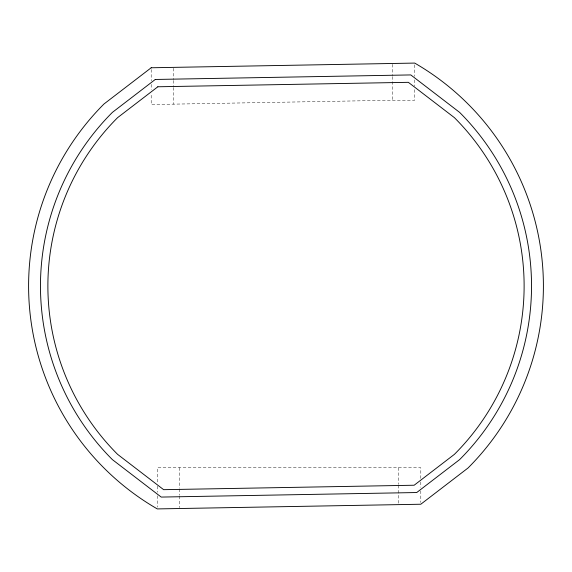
<?xml version="1.0" encoding="UTF-8"?>
<svg xmlns="http://www.w3.org/2000/svg" width="572" height="572" viewBox="0 0 572 572"><rect width="100%" height="100%" fill="white"/><g stroke="black" fill="none" stroke-linecap="round" stroke-linejoin="round"><path stroke-width="0.43" stroke-dasharray="2.86 2.15" d="M414.7 89.632L414.7 100.25L392.642 100.25L151.201 104.54L151.201 94.03M420.799 478.406L420.799 467.724L157.3 467.724L157.3 482.625M420.799 481.974L420.799 487.315M420.799 490.876L420.799 502.452M414.7 64.858L414.7 76.355M414.7 79.894L414.7 86.093M398.741 467.724L398.741 484.42M398.741 485.299L398.741 503.746M392.642 64.35L392.642 75.733M392.642 76.612L392.642 100.25M179.358 467.724L179.358 488.123M179.358 489.01L179.358 495.216M179.358 496.103L179.358 507.636M173.259 68.247L173.259 79.63M173.259 80.509L173.259 86.637M173.259 87.509L173.259 104.147M157.3 486.128L157.3 492.263M157.3 495.767L157.3 507.164M151.201 69.519L151.201 80.902M151.201 84.399L151.201 89.654"/><path stroke-width="0.86" d="M151.201 67.768L103.99 103.99A257.4 257.4 0 0 0 157.3 508.916L420.799 504.232L468.01 468.01A257.4 257.4 0 0 0 414.7 63.084L151.201 67.768M155.284 79.465L112.384 112.384A245.531 245.531 0 0 0 112.384 459.616L161.204 497.075L416.716 492.535L459.616 459.616A245.531 245.531 0 0 0 459.616 112.384L410.796 74.925L155.284 79.465M157.843 86.772L117.625 117.625A238.116 238.116 0 0 0 117.625 454.375L163.642 489.675L414.157 485.228L454.375 454.375A238.116 238.116 0 0 0 454.375 117.625L408.358 82.325L157.843 86.772"/></g></svg>
